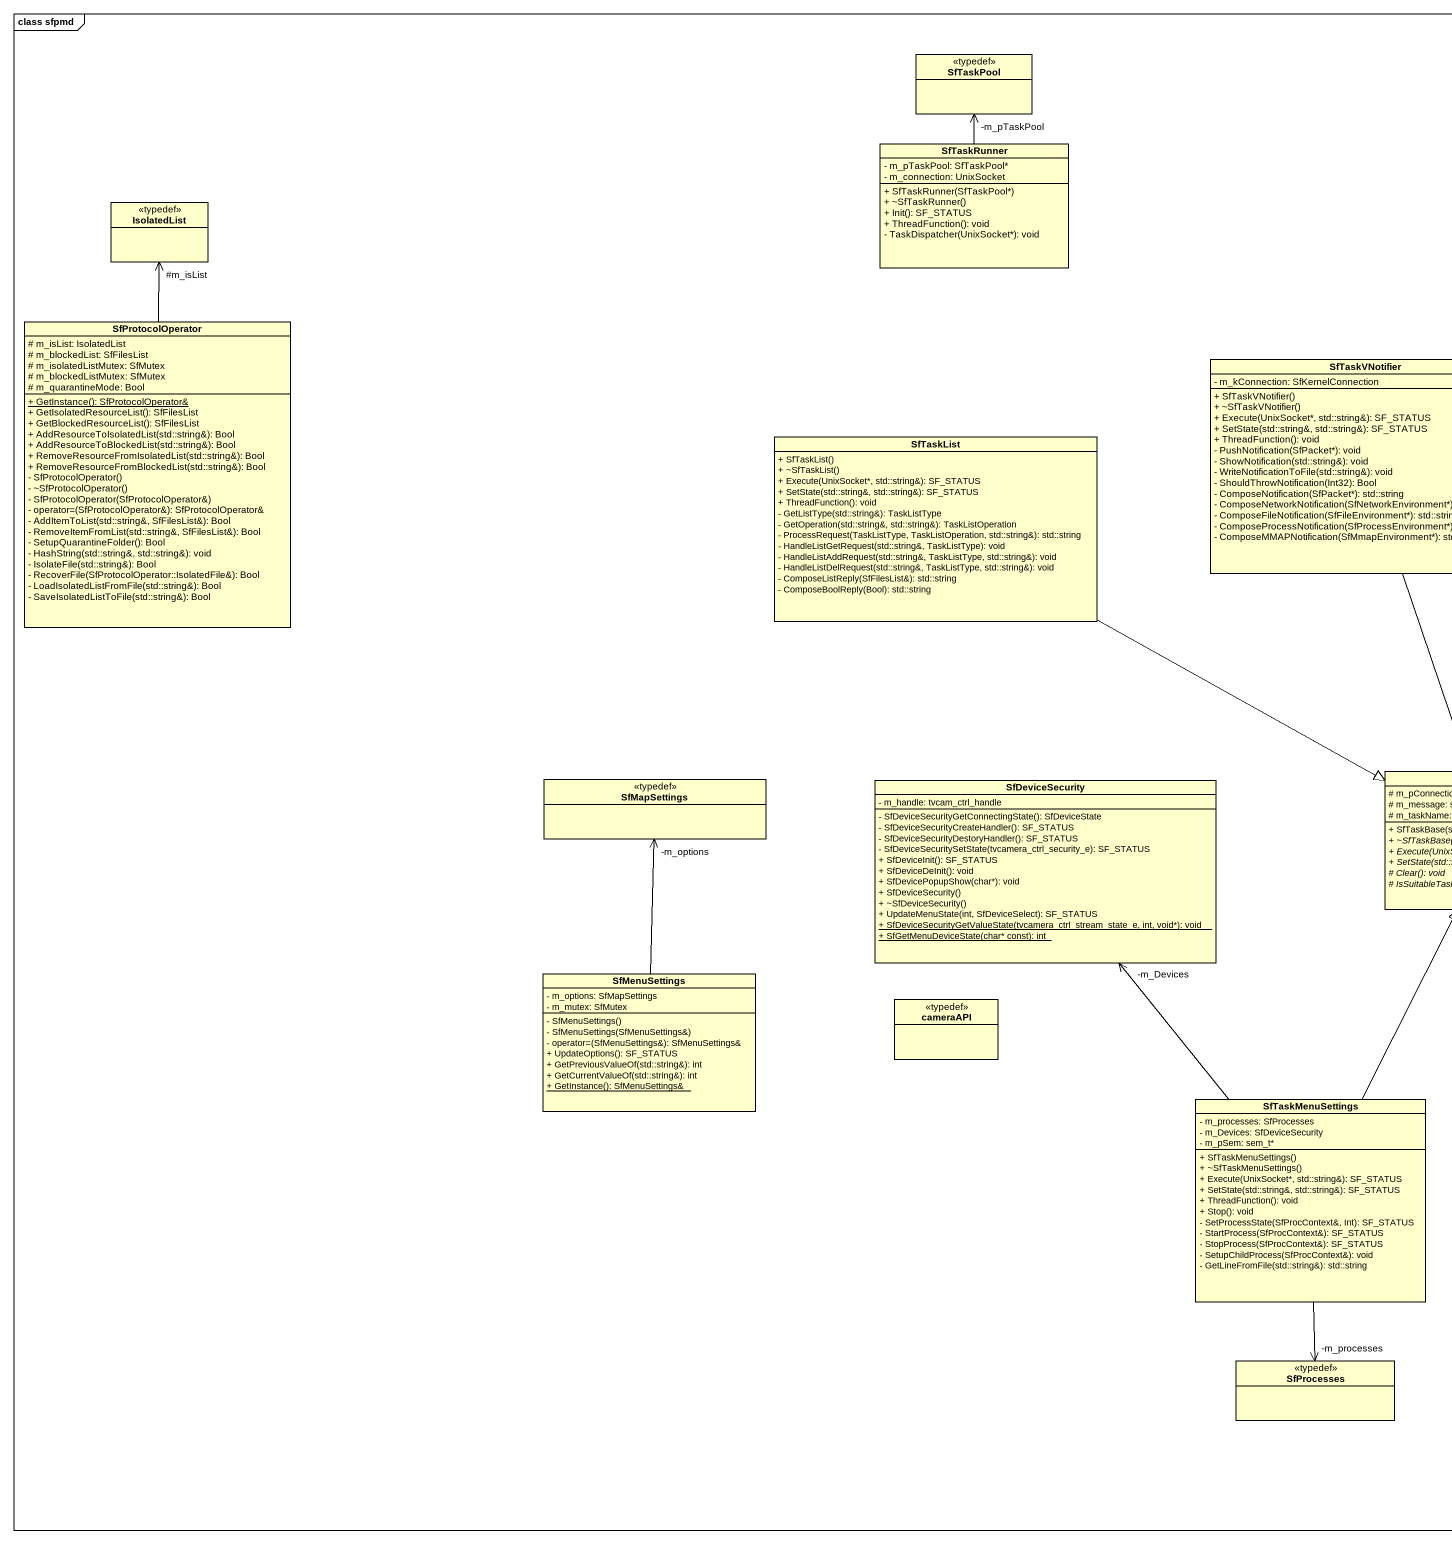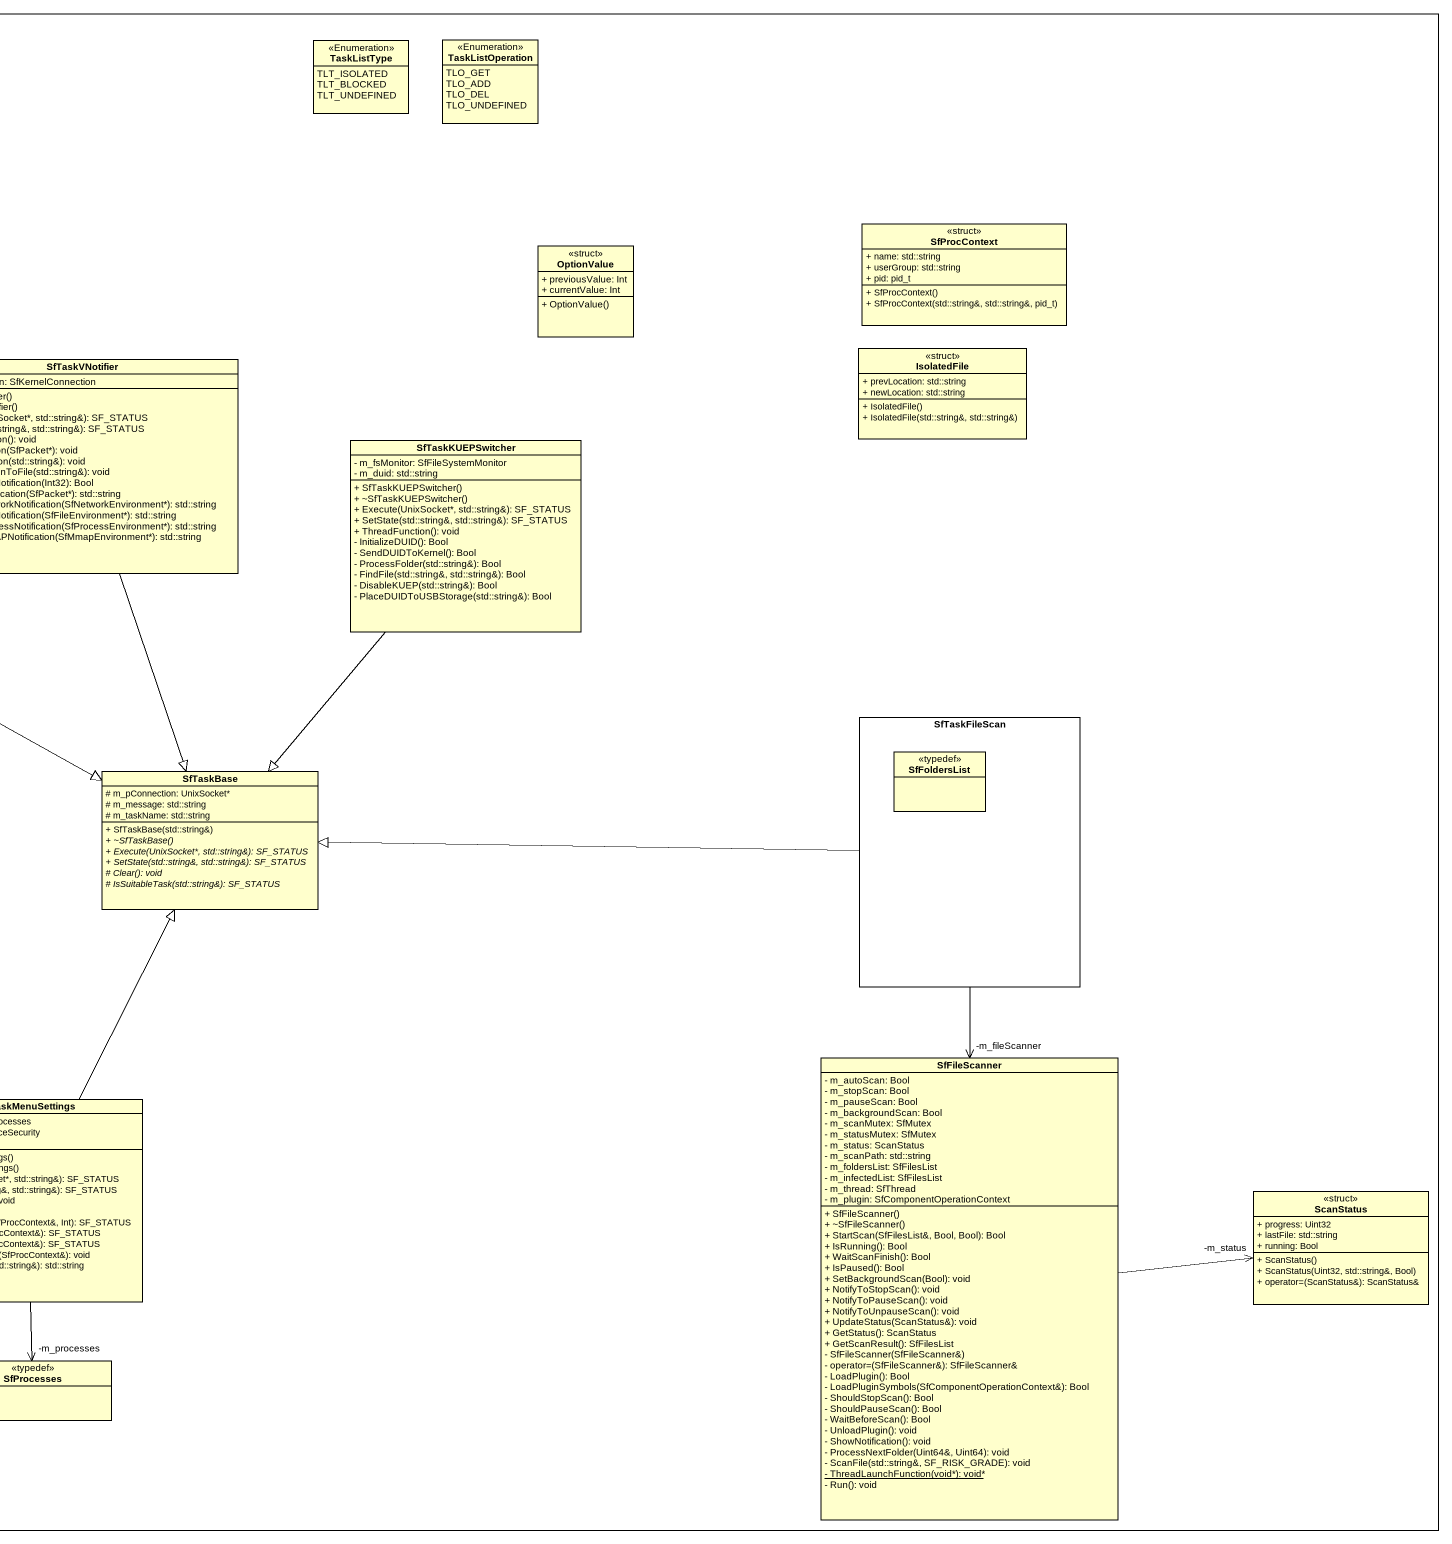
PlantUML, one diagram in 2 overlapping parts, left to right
@startuml
mainframe class sfpmd
hide circle
hide empty members
skinparam classAttributeIconSize 0
class SfTaskPool <<typedef>>
enum TaskListType <<Enumeration>> {
  TLT_ISOLATED
  TLT_BLOCKED
  TLT_UNDEFINED
}
enum TaskListOperation <<Enumeration>> {
  TLO_GET
  TLO_ADD
  TLO_DEL
  TLO_UNDEFINED
}
class SfTaskRunner {
  - m_pTaskPool: SfTaskPool*
  - m_connection: UnixSocket
  + SfTaskRunner(SfTaskPool*)
  + ~SfTaskRunner()
  + Init(): SF_STATUS
  + ThreadFunction(): void
  - TaskDispatcher(UnixSocket*): void
}
class IsolatedList <<typedef>>
class SfProcContext <<struct>> {
  + name: std::string
  + userGroup: std::string
  + pid: pid_t
  + SfProcContext()
  + SfProcContext(std::string&, std::string&, pid_t)
}
class OptionValue <<struct>> {
  + previousValue: Int
  + currentValue: Int
  + OptionValue()
}
class SfProtocolOperator {
  # m_isList: IsolatedList
  # m_blockedList: SfFilesList
  # m_isolatedListMutex: SfMutex
  # m_blockedListMutex: SfMutex
  # m_quarantineMode: Bool
  {static} + GetInstance(): SfProtocolOperator&
  + GetIsolatedResourceList(): SfFilesList
  + GetBlockedResourceList(): SfFilesList
  + AddResourceToIsolatedList(std::string&): Bool
  + AddResourceToBlockedList(std::string&): Bool
  + RemoveResourceFromIsolatedList(std::string&): Bool
  + RemoveResourceFromBlockedList(std::string&): Bool
  - SfProtocolOperator()
  - ~SfProtocolOperator()
  - SfProtocolOperator(SfProtocolOperator&)
  - operator=(SfProtocolOperator&): SfProtocolOperator&
  - AddItemToList(std::string&, SfFilesList&): Bool
  - RemoveItemFromList(std::string&, SfFilesList&): Bool
  - SetupQuarantineFolder(): Bool
  - HashString(std::string&, std::string&): void
  - IsolateFile(std::string&): Bool
  - RecoverFile(SfProtocolOperator::IsolatedFile&): Bool
  - LoadIsolatedListFromFile(std::string&): Bool
  - SaveIsolatedListToFile(std::string&): Bool
}
class SfTaskVNotifier {
  - m_kConnection: SfKernelConnection
  + SfTaskVNotifier()
  + ~SfTaskVNotifier()
  + Execute(UnixSocket*, std::string&): SF_STATUS
  + SetState(std::string&, std::string&): SF_STATUS
  + ThreadFunction(): void
  - PushNotification(SfPacket*): void
  - ShowNotification(std::string&): void
  - WriteNotificationToFile(std::string&): void
  - ShouldThrowNotification(Int32): Bool
  - ComposeNotification(SfPacket*): std::string
  - ComposeNetworkNotification(SfNetworkEnvironment*): std::string
  - ComposeFileNotification(SfFileEnvironment*): std::string
  - ComposeProcessNotification(SfProcessEnvironment*): std::string
  - ComposeMMAPNotification(SfMmapEnvironment*): std::string
}
class IsolatedFile <<struct>> {
  + prevLocation: std::string
  + newLocation: std::string
  + IsolatedFile()
  + IsolatedFile(std::string&, std::string&)
}
class SfTaskList {
  + SfTaskList()
  + ~SfTaskList()
  + Execute(UnixSocket*, std::string&): SF_STATUS
  + SetState(std::string&, std::string&): SF_STATUS
  + ThreadFunction(): void
  - GetListType(std::string&): TaskListType
  - GetOperation(std::string&, std::string&): TaskListOperation
  - ProcessRequest(TaskListType, TaskListOperation, std::string&): std::string
  - HandleListGetRequest(std::string&, TaskListType): void
  - HandleListAddRequest(std::string&, TaskListType, std::string&): void
  - HandleListDelRequest(std::string&, TaskListType, std::string&): void
  - ComposeListReply(SfFilesList&): std::string
  - ComposeBoolReply(Bool): std::string
}
class SfTaskKUEPSwitcher {
  - m_fsMonitor: SfFileSystemMonitor
  - m_duid: std::string
  + SfTaskKUEPSwitcher()
  + ~SfTaskKUEPSwitcher()
  + Execute(UnixSocket*, std::string&): SF_STATUS
  + SetState(std::string&, std::string&): SF_STATUS
  + ThreadFunction(): void
  - InitializeDUID(): Bool
  - SendDUIDToKernel(): Bool
  - ProcessFolder(std::string&): Bool
  - FindFile(std::string&, std::string&): Bool
  - DisableKUEP(std::string&): Bool
  - PlaceDUIDToUSBStorage(std::string&): Bool
}
rectangle SfTaskFileScan {
  class SfFoldersList <<typedef>>
}
class SfMapSettings <<typedef>>
class SfDeviceSecurity {
  - m_handle: tvcam_ctrl_handle
  - SfDeviceSecurityGetConnectingState(): SfDeviceState
  - SfDeviceSecurityCreateHandler(): SF_STATUS
  - SfDeviceSecurityDestoryHandler(): SF_STATUS
  - SfDeviceSecuritySetState(tvcamera_ctrl_security_e): SF_STATUS
  + SfDeviceInit(): SF_STATUS
  + SfDeviceDeInit(): void
  + SfDevicePopupShow(char*): void
  + SfDeviceSecurity()
  + ~SfDeviceSecurity()
  + UpdateMenuState(int, SfDeviceSelect): SF_STATUS
  {static} + SfDeviceSecurityGetValueState(tvcamera_ctrl_stream_state_e, int, void*): void
  {static} + SfGetMenuDeviceState(char* const): int
}
class SfTaskBase {
  # m_pConnection: UnixSocket*
  # m_message: std::string
  # m_taskName: std::string
  + SfTaskBase(std::string&)
  {abstract} + ~SfTaskBase()
  {abstract} + Execute(UnixSocket*, std::string&): SF_STATUS
  {abstract} + SetState(std::string&, std::string&): SF_STATUS
  {abstract} # Clear(): void
  {abstract} # IsSuitableTask(std::string&): SF_STATUS
}
class SfMenuSettings {
  - m_options: SfMapSettings
  - m_mutex: SfMutex
  - SfMenuSettings()
  - SfMenuSettings(SfMenuSettings&)
  - operator=(SfMenuSettings&): SfMenuSettings&
  + UpdateOptions(): SF_STATUS
  + GetPreviousValueOf(std::string&): int
  + GetCurrentValueOf(std::string&): int
  {static} + GetInstance(): SfMenuSettings&
}
class cameraAPI <<typedef>>
class SfFileScanner {
  - m_autoScan: Bool
  - m_stopScan: Bool
  - m_pauseScan: Bool
  - m_backgroundScan: Bool
  - m_scanMutex: SfMutex
  - m_statusMutex: SfMutex
  - m_status: ScanStatus
  - m_scanPath: std::string
  - m_foldersList: SfFilesList
  - m_infectedList: SfFilesList
  - m_thread: SfThread
  - m_plugin: SfComponentOperationContext
  + SfFileScanner()
  + ~SfFileScanner()
  + StartScan(SfFilesList&, Bool, Bool): Bool
  + IsRunning(): Bool
  + WaitScanFinish(): Bool
  + IsPaused(): Bool
  + SetBackgroundScan(Bool): void
  + NotifyToStopScan(): void
  + NotifyToPauseScan(): void
  + NotifyToUnpauseScan(): void
  + UpdateStatus(ScanStatus&): void
  + GetStatus(): ScanStatus
  + GetScanResult(): SfFilesList
  - SfFileScanner(SfFileScanner&)
  - operator=(SfFileScanner&): SfFileScanner&
  - LoadPlugin(): Bool
  - LoadPluginSymbols(SfComponentOperationContext&): Bool
  - ShouldStopScan(): Bool
  - ShouldPauseScan(): Bool
  - WaitBeforeScan(): Bool
  - UnloadPlugin(): void
  - ShowNotification(): void
  - ProcessNextFolder(Uint64&, Uint64): void
  - ScanFile(std::string&, SF_RISK_GRADE): void
  {static} - ThreadLaunchFunction(void*): void*
  - Run(): void
}
class SfTaskMenuSettings {
  - m_processes: SfProcesses
  - m_Devices: SfDeviceSecurity
  - m_pSem: sem_t*
  + SfTaskMenuSettings()
  + ~SfTaskMenuSettings()
  + Execute(UnixSocket*, std::string&): SF_STATUS
  + SetState(std::string&, std::string&): SF_STATUS
  + ThreadFunction(): void
  + Stop(): void
  - SetProcessState(SfProcContext&, Int): SF_STATUS
  - StartProcess(SfProcContext&): SF_STATUS
  - StopProcess(SfProcContext&): SF_STATUS
  - SetupChildProcess(SfProcContext&): void
  - GetLineFromFile(std::string&): std::string
}
class ScanStatus <<struct>> {
  + progress: Uint32
  + lastFile: std::string
  + running: Bool
  + ScanStatus()
  + ScanStatus(Uint32, std::string&, Bool)
  + operator=(ScanStatus&): ScanStatus&
}
class SfProcesses <<typedef>>
SfTaskRunner -up-> "-m_pTaskPool" SfTaskPool
SfProtocolOperator -up-> "#m_isList" IsolatedList
SfTaskVNotifier --|> SfTaskBase
SfTaskList -right-|> SfTaskBase
SfTaskKUEPSwitcher --|> SfTaskBase
SfTaskFileScan -left-|> SfTaskBase
SfTaskFileScan --> "-m_fileScanner" SfFileScanner
SfMenuSettings -up-> "-m_options" SfMapSettings
SfFileScanner -right-> "-m_status" ScanStatus
SfTaskMenuSettings -up-> "-m_Devices" SfDeviceSecurity
SfTaskMenuSettings -up-|> SfTaskBase
SfTaskMenuSettings --> "-m_processes" SfProcesses
@enduml
